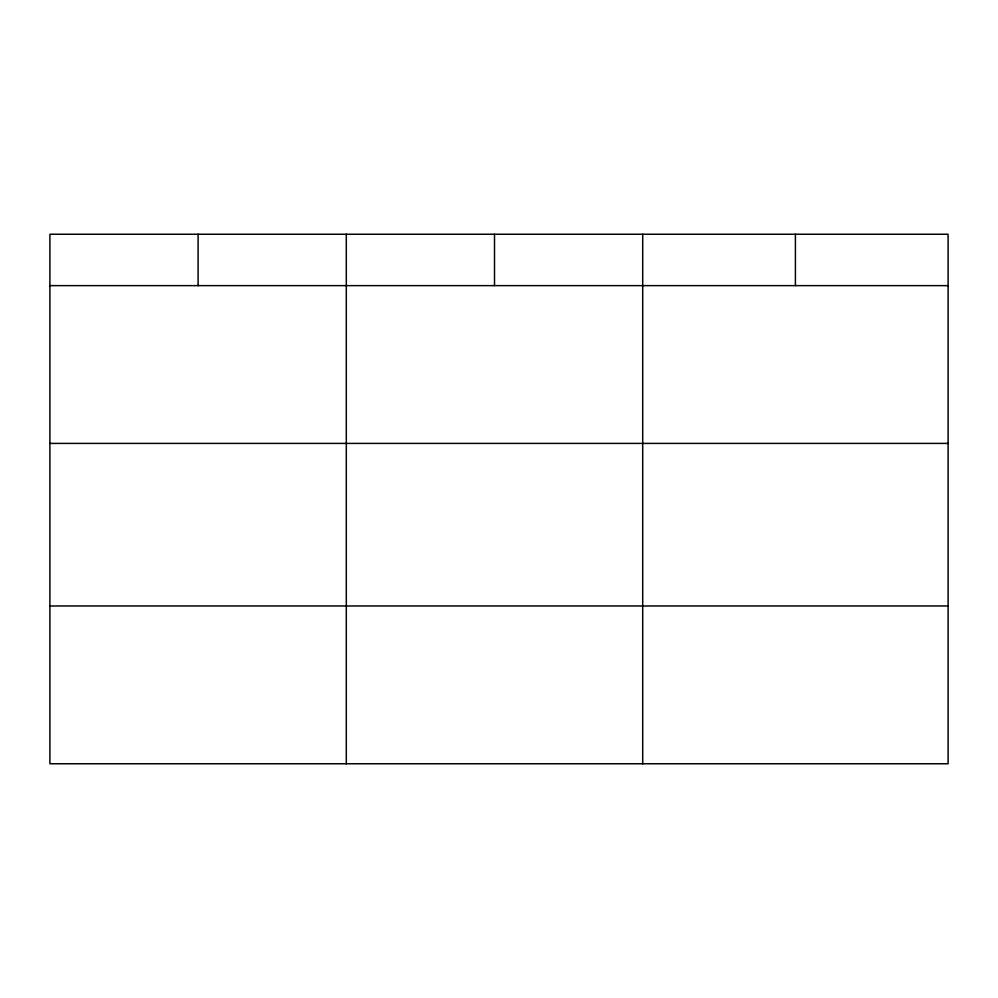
<?xml version="1.0" encoding="UTF-8"?>
<svg xmlns="http://www.w3.org/2000/svg" width="998" height="998" viewBox="0 0 998 998"><rect width="100%" height="100%" fill="white"/><g stroke="black" fill="none" stroke-linecap="round" stroke-linejoin="round"><path stroke-width="1.5" d="M948.1 285.628L948.1 763.757L49.9 763.757L49.9 234.243L948.1 234.243L948.1 285.628L49.9 285.628M49.9 443.411L948.1 443.411M49.9 605.973L948.1 605.973M795.406 234.243L795.406 285.628M642.712 234.243L642.712 763.757M494.509 234.243L494.509 285.628M346.306 234.243L346.306 763.757M198.103 234.243L198.103 285.628"/></g></svg>
